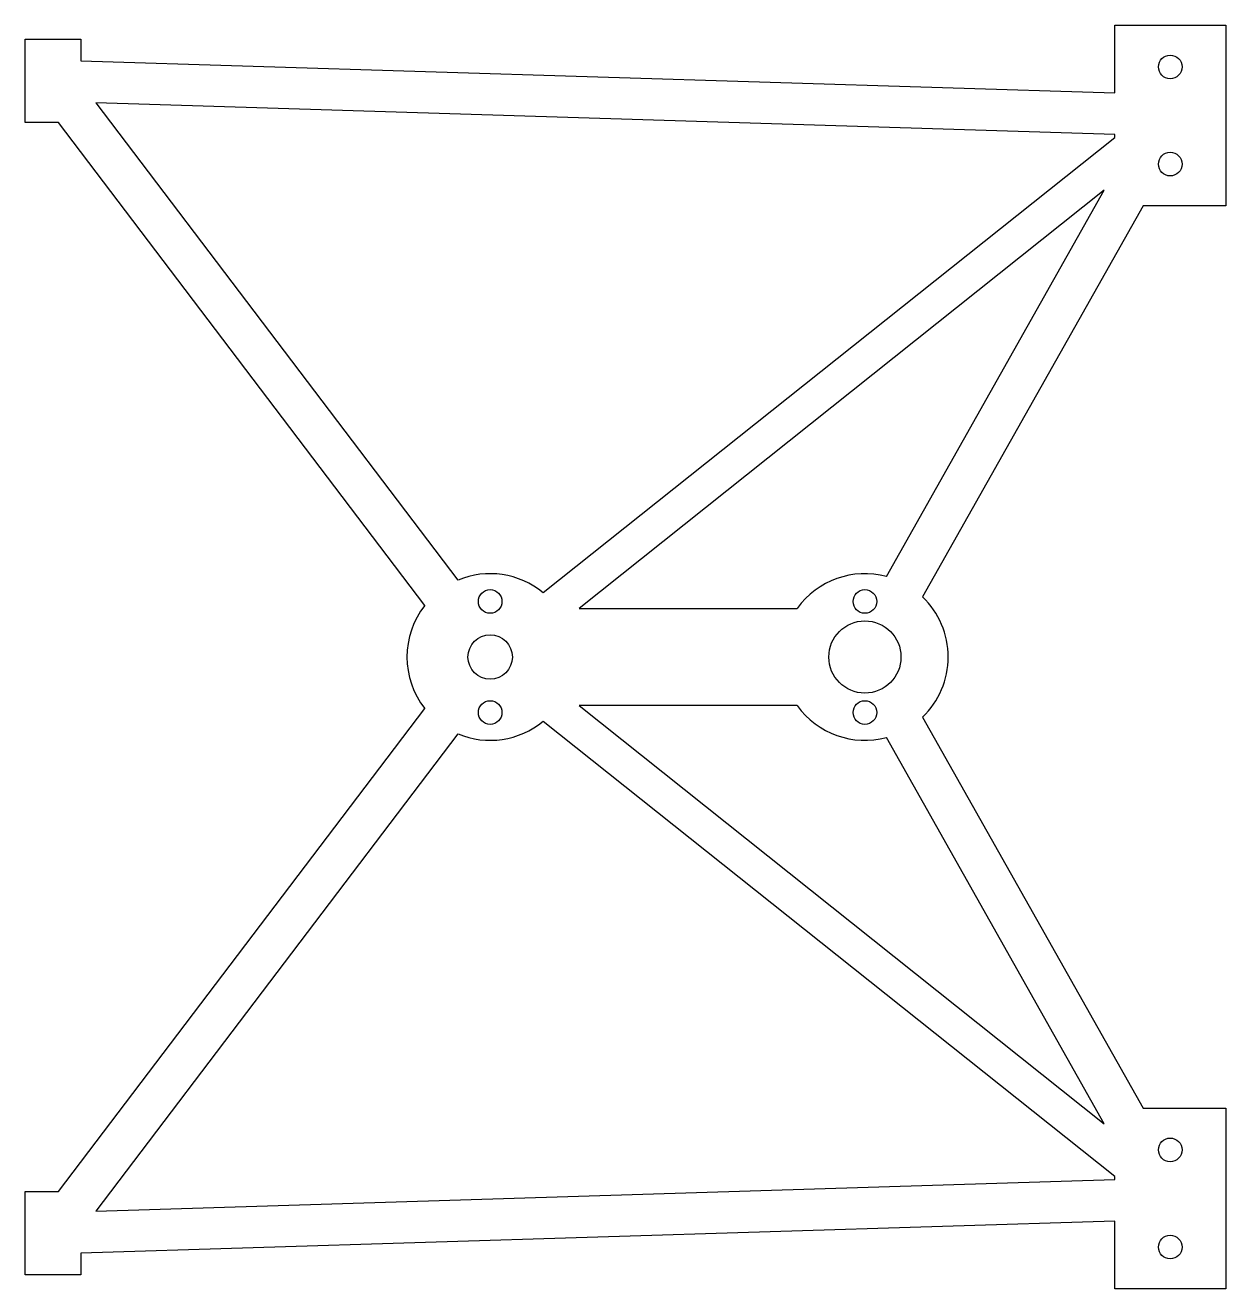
# Model space of a CAD drawing. Header units: millimetres. Extents: x 0 to 173, y 0 to 182.
import ezdxf

# ---------------------------------------------------------------- set-up
doc = ezdxf.new("R2010")
doc.units = ezdxf.units.MM

msp = doc.modelspace()

# ---------------------------------------------------------------- linework, layer by layer
for p, q in [((157, 172.25), (157, 182)), ((157, 182), (173, 182)), ((173, 182), (173, 156)), ((0, 168), (0, 180)), ((0, 180), (8, 180)), ((8, 180), (8, 176.88)), ((8, 176.88), (157, 172.25)), ((157, 166.25), (10.19, 170.81)), ((10.19, 170.81), (62.36, 102.07)), ((4.79, 168), (0, 168)), ((57.59, 98.44), (4.79, 168)), ((74.63, 100.27), (157, 165.83)), ((157, 165.83), (157, 166.25)), ((155.48, 158.23), (79.81, 98)), ((124.1, 102.59), (155.48, 158.23)), ((161.11, 156), (129.32, 99.65)), ((173, 156), (161.11, 156)), ((79.81, 98), (111.25, 98)), ((111.25, 84), (79.81, 84)), ((79.81, 84), (155.48, 23.77)), ((4.79, 14), (57.59, 83.56)), ((129.32, 82.35), (161.11, 26)), ((157, 16.17), (74.63, 81.73)), ((62.36, 79.93), (10.19, 11.19)), ((155.48, 23.77), (124.1, 79.41)), ((161.11, 26), (173, 26)), ((173, 26), (173, 0)), ((10.19, 11.19), (157, 15.75)), ((157, 15.75), (157, 16.17)), ((0, 2), (0, 14)), ((0, 14), (4.79, 14)), ((157, 9.75), (8, 5.12)), ((157, 0), (157, 9.75)), ((8, 5.12), (8, 2)), ((8, 2), (0, 2)), ((173, 0), (157, 0))]:
    msp.add_line(p, q)
for centre, radius in [((165, 176), 1.7), ((165, 162), 1.7), ((67, 99), 1.7), ((121, 99), 1.7), ((121, 91), 5.2), ((67, 91), 3.2), ((67, 83), 1.7), ((121, 83), 1.7), ((165, 20), 1.7), ((165, 6), 1.7)]:
    msp.add_circle(centre, radius)
for centre, start, end in [((67, 91), 50.5416, 112.7223), ((121, 91), 75.0501, 144.3147), ((67, 91), -218.3227, -141.6773), ((121, 91), -46.095, 46.095), ((121, 91), -144.3147, -75.0501), ((67, 91), -112.7223, -50.5416)]:
    msp.add_arc(centre, 12, start, end)

doc.saveas('drawing.dxf')
